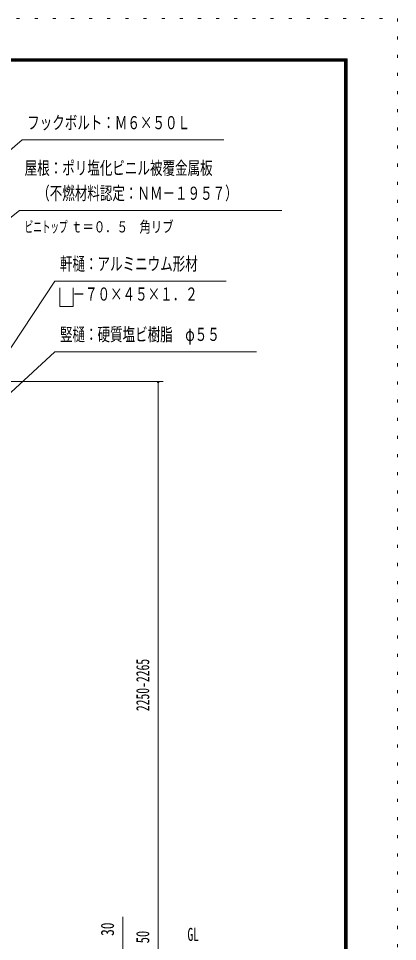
# Model space of a CAD drawing. Units: millimetres, scale not verified. Extents: x -25244 to 25244, y -10500 to 10500.
# Drawn here: x 21483 to 25244, y 1346 to 10500 of the extents above; entities that cross this region are included whole.
import ezdxf
from ezdxf.enums import TextEntityAlignment as Align

# ---------------------------------------------------------------- set-up
doc = ezdxf.new("R2010")
doc.units = ezdxf.units.MM
doc.header["$LTSCALE"] = 60
doc.linetypes.add('USER4', pattern=[3, 0.5, -2.5])
for name, color, linetype, lineweight in [('0-A_2-52DIM', 3, 'Continuous', 18), ('0-C_F-F1PAPER', 5, 'Continuous', 18), ('0-D_F-E_J_ADD', 5, 'USER4', 18)]:
    doc.layers.add(name, color=color, linetype=linetype, lineweight=lineweight)
doc.styles.add('ＭＳ ゴシック', font='')
doc.styles.get('ＭＳ ゴシック').set_extended_font_data('MS Gothic')

msp = doc.modelspace()

# ---------------------------------------------------------------- linework, layer by layer
at = {"layer": '0-A_2-52DIM'}
for p, q in [((21894.46, 7828.87), (21894.46, 7644.93)), ((22919.46, 6898.3), (21296.24, 6898.3)), ((22879.46, 6898.3), (22859.46, 6898.3)), ((22869.46, 494.93), (22869.46, 6898.3)), ((22519.46, 1182.16), (22519.46, 1589.93))]:
    msp.add_line(p, q, dxfattribs=at)
for points in [[(20010.41, 7998.33), (21519.32, 9294.93), (23519.32, 9294.93)], [(24094.45, 8594.93), (21494.45, 8594.93), (20553.56, 7847.53)], [(21199.58, 6922.44), (21844.46, 7894.93), (23544.46, 7894.93)], [(21894.46, 7644.93), (22026.1, 7644.93), (22026.1, 7828.87)], [(23844.46, 7194.93), (21844.46, 7194.93), (21144.05, 6548.04)]]:
    msp.add_lwpolyline(points, dxfattribs=at)
msp.add_arc((22869.46, 6898.3), 10, 180, 0, dxfattribs=at)
at = {"layer": '0-C_F-F1PAPER'}
for points in [[(24743.96, -10000), (-3956.04, -10000), (-3956.04, 10100), (24743.96, 10100)], [(24741.46, -9997.5), (-3953.54, -9997.5), (-3953.54, 10097.5), (24741.46, 10097.5)], [(24738.96, -9995), (24738.96, 10095), (-3951.04, 10095), (-3951.04, -9995)], [(24736.46, -9992.5), (-3948.54, -9992.5), (-3948.54, 10092.5), (24736.46, 10092.5)], [(24733.96, -9990), (24733.96, 10090), (-3946.04, 10090), (-3946.04, -9990)], [(24731.46, -9987.5), (-3943.54, -9987.5), (-3943.54, 10087.5), (24731.46, 10087.5)], [(24728.96, -9985), (24728.96, 10085), (-3941.04, 10085), (-3941.04, -9985)], [(24726.46, -9982.5), (-3938.54, -9982.5), (-3938.54, 10082.5), (24726.46, 10082.5)], [(24723.96, -9980), (-3936.04, -9980), (-3936.04, 10080), (24723.96, 10080)], [(24721.46, -9977.5), (-3933.54, -9977.5), (-3933.54, 10077.5), (24721.46, 10077.5)], [(24718.96, -9975), (24718.96, 10075), (-3931.04, 10075), (-3931.04, -9975)]]:
    msp.add_lwpolyline(points, close=True, dxfattribs=at)
at = {"layer": '0-D_F-E_J_ADD'}
msp.add_lwpolyline([(25243.96, -10500), (-4456.04, -10500), (-4456.04, 10500), (25243.96, 10500)], close=True, dxfattribs=at)

# ---------------------------------------------------------------- texts
at = {"layer": '0-A_2-52DIM', "color": 7, "style": 'ＭＳ ゴシック'}
for s, height, width, p in [('フックボルト：Ｍ６×５０Ｌ', 130.2, 0.7, (21569.32, 9362.7)), ('屋根：ポリ塩化ビニル被覆金属板', 130.2, 0.7, (21544.46, 8912.7)), ('\u3000（不燃材料認定：ＮＭ－１９５７）', 130.2, 0.7, (21544.46, 8662.7)), ('ビニトップ ', 110.7, 0.55, (21544.46, 8344.93)), ('ｔ＝０．５\u3000角リブ', 110.7, 0.75, (22003.73, 8344.93)), ('軒樋：アルミニウム形材', 130.2, 0.7, (21894.46, 7962.7)), ('\u3000－７０×４５×１．２', 130.2, 0.7, (21894.46, 7662.69)), ('竪樋：硬質塩ビ樹脂\u3000φ５５', 130.2, 0.7, (21894.46, 7262.69)), ('GL', 130.2, 0.65, (23159.45, 1312.7))]:
    msp.add_text(s, height=height, dxfattribs=dict(at, width=width)).set_placement(p, align=Align.BOTTOM_LEFT)
for s, width, p in [('2250-2265', 0.65, (22819.46, 3630.67)), ('30', 0.75, (22469.45, 1401.62)), ('50', 0.7, (22819.45, 1328.21))]:
    msp.add_text(s, height=130.2, rotation=90, dxfattribs=dict(at, width=width)).set_placement(p, align=Align.BOTTOM_LEFT)

doc.saveas('drawing.dxf')
